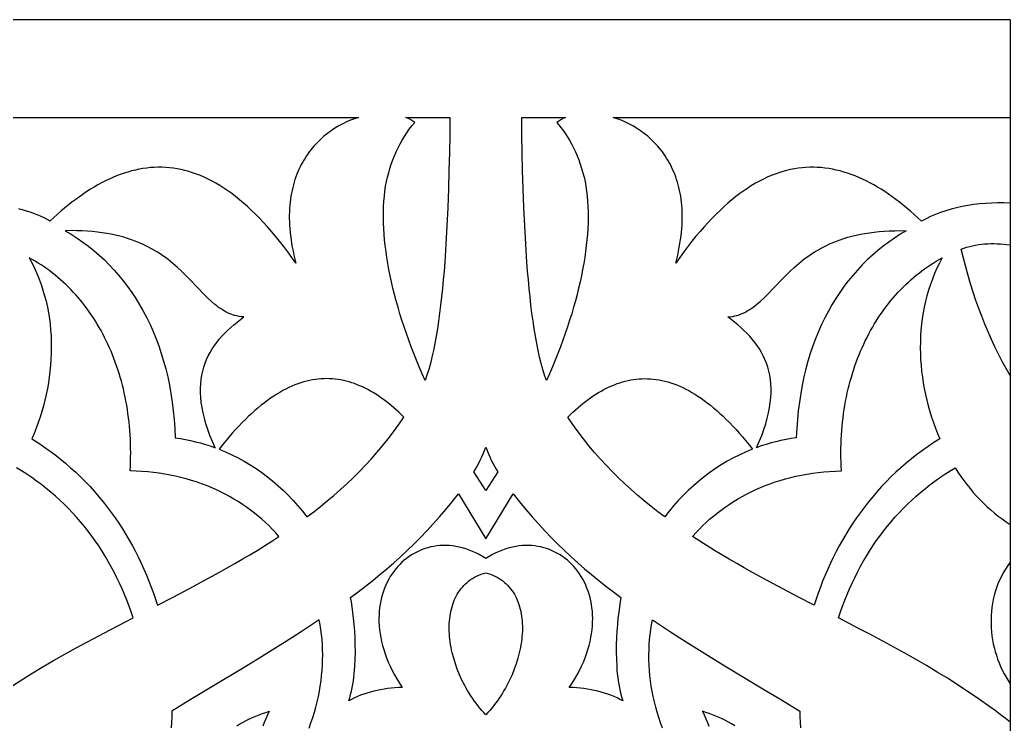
# Model space of a CAD drawing. Extents: x -53 to 63, y 97 to 137.
# Drawn here: x 32.19 to 63.41, y 114.6 to 136.79 of the extents above; entities that cross this region are included whole.
import ezdxf

# ---------------------------------------------------------------- set-up
doc = ezdxf.new("R2010")
doc.units = 0
doc.header["$MEASUREMENT"] = 0
doc.layers.get('0').update_dxf_attribs({"linetype": 'CONTINUOUS'})
doc.layers.add('LAYER_1', color=18, linetype='CONTINUOUS')

msp = doc.modelspace()

# ---------------------------------------------------------------- linework, layer by layer
msp.add_line((63.41, 136.793), (63.41, 96.793))
at = {"layer": 'LAYER_1'}
for points in [[(63.41, 136.793), (-31.258, 136.793), (-53.042, 136.793)], [(22.231, 133.715), (42.871, 133.715), (42.745, 133.674), (42.619, 133.626), (42.494, 133.573), (42.37, 133.514), (42.248, 133.448), (42.127, 133.376), (42.008, 133.298), (41.892, 133.213), (41.779, 133.122), (41.669, 133.025), (41.563, 132.921), (41.461, 132.81), (41.363, 132.693), (41.316, 132.632), (41.271, 132.569), (41.226, 132.504), (41.184, 132.438), (41.142, 132.37), (41.102, 132.3), (41.063, 132.229), (41.027, 132.156), (40.991, 132.081), (40.958, 132.004), (40.926, 131.926), (40.896, 131.846), (40.867, 131.764), (40.841, 131.681), (40.816, 131.595), (40.794, 131.508), (40.773, 131.419), (40.755, 131.328), (40.739, 131.236), (40.725, 131.141), (40.713, 131.045), (40.703, 130.947), (40.696, 130.847), (40.691, 130.746), (40.688, 130.642), (40.688, 130.537), (40.69, 130.43), (40.695, 130.32), (40.703, 130.209), (40.713, 130.097), (40.726, 129.982), (40.742, 129.865), (40.76, 129.747), (40.782, 129.626), (40.806, 129.504), (40.833, 129.38), (40.864, 129.253), (40.897, 129.125), (40.768, 129.306), (40.64, 129.482), (40.512, 129.651), (40.384, 129.813), (40.257, 129.97), (40.13, 130.122), (40.003, 130.267), (39.876, 130.406), (39.75, 130.54), (39.624, 130.667), (39.498, 130.789), (39.372, 130.906), (39.247, 131.017), (39.122, 131.122), (38.997, 131.222), (38.873, 131.316), (38.749, 131.405), (38.625, 131.489), (38.501, 131.568), (38.377, 131.641), (38.254, 131.709), (38.131, 131.772), (38.008, 131.83), (37.886, 131.882), (37.764, 131.93), (37.641, 131.973), (37.52, 132.011), (37.398, 132.044), (37.277, 132.073), (37.155, 132.096), (37.034, 132.115), (36.914, 132.13), (36.793, 132.14), (36.673, 132.145), (36.552, 132.146), (36.433, 132.142), (36.313, 132.134), (36.193, 132.122), (36.074, 132.105), (35.955, 132.085), (35.836, 132.06), (35.717, 132.031), (35.598, 131.997), (35.48, 131.96), (35.361, 131.919), (35.243, 131.874), (35.125, 131.825), (35.008, 131.772), (34.89, 131.716), (34.773, 131.656), (34.655, 131.592), (34.538, 131.524), (34.421, 131.453), (34.304, 131.379), (34.188, 131.301), (34.071, 131.219), (33.955, 131.135), (33.838, 131.047), (33.722, 130.955), (33.606, 130.861), (33.49, 130.763), (33.375, 130.662), (33.259, 130.558), (33.144, 130.451), (33.072, 130.491), (32.998, 130.528), (32.844, 130.601), (32.684, 130.668), (32.517, 130.729), (32.344, 130.785), (32.165, 130.836)], [(31.86, 115.742), (32.205, 115.964), (32.553, 116.18), (32.903, 116.391), (33.256, 116.598), (33.611, 116.8), (33.967, 116.998), (34.325, 117.192), (34.683, 117.384), (35.043, 117.574), (35.762, 117.948), (35.701, 118.134), (35.636, 118.319), (35.567, 118.502), (35.494, 118.683), (35.418, 118.862), (35.338, 119.039), (35.255, 119.213), (35.168, 119.386), (35.077, 119.556), (34.983, 119.723), (34.885, 119.889), (34.784, 120.051), (34.68, 120.212), (34.572, 120.369), (34.461, 120.524), (34.346, 120.676), (34.229, 120.825), (34.108, 120.971), (33.983, 121.115), (33.856, 121.255), (33.725, 121.392), (33.591, 121.526), (33.454, 121.657), (33.314, 121.784), (33.171, 121.908), (33.025, 122.028), (32.876, 122.145), (32.724, 122.258), (32.569, 122.368), (32.411, 122.474), (32.25, 122.576), (32.086, 122.674)], [(41.31, 114.47), (41.371, 114.637), (41.427, 114.803), (41.478, 114.97), (41.525, 115.136), (41.566, 115.302), (41.604, 115.468), (41.636, 115.634), (41.665, 115.799), (41.688, 115.964), (41.707, 116.129), (41.722, 116.293), (41.732, 116.456), (41.738, 116.619), (41.74, 116.781), (41.737, 116.942), (41.73, 117.102), (41.719, 117.261), (41.703, 117.419), (41.684, 117.576), (41.66, 117.732), (41.632, 117.887), (41.346, 117.694), (41.059, 117.505), (40.77, 117.318), (40.48, 117.134), (39.898, 116.771), (39.314, 116.415), (38.145, 115.712), (37.563, 115.359), (36.986, 115.003), (36.981, 114.831), (36.973, 114.658), (36.963, 114.486)], [(52.453, 114.47), (52.392, 114.637), (52.336, 114.803), (52.285, 114.97), (52.238, 115.136), (52.196, 115.302), (52.159, 115.468), (52.126, 115.634), (52.098, 115.799), (52.074, 115.964), (52.055, 116.129), (52.041, 116.293), (52.03, 116.456), (52.024, 116.619), (52.023, 116.781), (52.026, 116.942), (52.033, 117.102), (52.044, 117.261), (52.059, 117.419), (52.079, 117.576), (52.103, 117.732), (52.131, 117.887), (52.417, 117.694), (52.704, 117.505), (52.993, 117.318), (53.282, 117.134), (53.865, 116.771), (54.449, 116.415), (55.617, 115.712), (56.199, 115.359), (56.776, 115.003), (56.781, 114.831), (56.789, 114.658), (56.799, 114.486)], [(39.036, 114.545), (39.132, 114.603), (39.23, 114.658), (39.329, 114.711), (39.429, 114.761), (39.531, 114.808), (39.633, 114.852), (39.737, 114.894), (39.842, 114.933), (39.947, 114.969), (40.054, 115.002), (39.999, 114.886), (39.947, 114.769), (39.897, 114.653), (39.85, 114.536)], [(54.727, 114.545), (54.63, 114.603), (54.533, 114.658), (54.434, 114.711), (54.333, 114.761), (54.232, 114.808), (54.129, 114.852), (54.025, 114.894), (53.921, 114.933), (53.815, 114.969), (53.709, 115.002), (53.763, 114.886), (53.815, 114.769), (53.865, 114.653), (53.912, 114.536)]]:
    msp.add_lwpolyline(points, dxfattribs=at)
for points in [[(44.366, 133.715), (45.751, 133.715), (45.743, 133.171), (45.733, 132.612), (45.72, 132.04), (45.703, 131.462), (45.682, 130.88), (45.656, 130.298), (45.624, 129.721), (45.586, 129.154), (45.564, 128.874), (45.541, 128.599), (45.515, 128.328), (45.488, 128.061), (45.458, 127.8), (45.426, 127.545), (45.392, 127.296), (45.356, 127.054), (45.317, 126.819), (45.275, 126.592), (45.231, 126.374), (45.184, 126.164), (45.134, 125.964), (45.082, 125.774), (45.026, 125.595), (44.968, 125.426), (44.873, 125.641), (44.782, 125.855), (44.695, 126.068), (44.61, 126.28), (44.529, 126.491), (44.451, 126.701), (44.377, 126.91), (44.306, 127.118), (44.239, 127.324), (44.175, 127.53), (44.114, 127.733), (44.057, 127.936), (44.004, 128.136), (43.955, 128.335), (43.909, 128.533), (43.867, 128.728), (43.828, 128.922), (43.793, 129.113), (43.763, 129.303), (43.736, 129.491), (43.712, 129.676), (43.693, 129.859), (43.678, 130.04), (43.667, 130.219), (43.659, 130.395), (43.656, 130.568), (43.657, 130.739), (43.662, 130.907), (43.671, 131.073), (43.685, 131.235), (43.703, 131.395), (43.724, 131.552), (43.753, 131.695), (43.785, 131.836), (43.821, 131.975), (43.86, 132.112), (43.903, 132.247), (43.95, 132.38), (44.001, 132.51), (44.055, 132.637), (44.114, 132.762), (44.177, 132.884), (44.244, 133.003), (44.315, 133.119), (44.39, 133.233), (44.47, 133.342), (44.554, 133.449), (44.643, 133.552), (44.581, 133.599), (44.514, 133.642), (44.443, 133.68)], [(48.012, 133.715), (49.396, 133.715), (49.32, 133.68), (49.248, 133.642), (49.181, 133.599), (49.119, 133.552), (49.208, 133.449), (49.292, 133.342), (49.372, 133.233), (49.448, 133.119), (49.519, 133.003), (49.586, 132.884), (49.648, 132.762), (49.707, 132.637), (49.762, 132.51), (49.812, 132.38), (49.859, 132.247), (49.902, 132.112), (49.942, 131.975), (49.977, 131.836), (50.009, 131.695), (50.038, 131.552), (50.06, 131.395), (50.078, 131.235), (50.091, 131.073), (50.1, 130.907), (50.105, 130.739), (50.106, 130.568), (50.103, 130.395), (50.096, 130.219), (50.085, 130.04), (50.069, 129.859), (50.05, 129.676), (50.027, 129.491), (50, 129.303), (49.969, 129.113), (49.934, 128.922), (49.896, 128.728), (49.854, 128.533), (49.808, 128.335), (49.758, 128.136), (49.705, 127.936), (49.648, 127.733), (49.588, 127.53), (49.524, 127.324), (49.456, 127.118), (49.385, 126.91), (49.311, 126.701), (49.233, 126.491), (49.152, 126.28), (49.068, 126.068), (48.98, 125.855), (48.889, 125.641), (48.795, 125.426), (48.736, 125.595), (48.681, 125.774), (48.628, 125.964), (48.578, 126.164), (48.532, 126.374), (48.487, 126.592), (48.446, 126.819), (48.407, 127.054), (48.37, 127.296), (48.336, 127.545), (48.304, 127.8), (48.275, 128.061), (48.247, 128.328), (48.222, 128.599), (48.198, 128.874), (48.176, 129.154), (48.138, 129.721), (48.107, 130.298), (48.081, 130.88), (48.06, 131.462), (48.043, 132.04), (48.03, 132.612), (48.02, 133.171)], [(50.892, 133.715), (63.41, 133.715), (63.41, 131.017), (63.216, 131.024), (63.022, 131.025), (62.829, 131.019), (62.637, 131.008), (62.448, 130.991), (62.261, 130.968), (62.077, 130.939), (61.896, 130.906), (61.718, 130.866), (61.545, 130.822), (61.377, 130.772), (61.213, 130.718), (61.055, 130.658), (60.903, 130.594), (60.758, 130.525), (60.619, 130.451), (60.504, 130.558), (60.388, 130.662), (60.272, 130.763), (60.156, 130.861), (60.04, 130.955), (59.924, 131.047), (59.808, 131.135), (59.691, 131.219), (59.575, 131.301), (59.458, 131.379), (59.341, 131.453), (59.224, 131.524), (59.107, 131.592), (58.99, 131.656), (58.873, 131.716), (58.755, 131.772), (58.637, 131.825), (58.519, 131.874), (58.401, 131.919), (58.283, 131.96), (58.164, 131.997), (58.046, 132.031), (57.927, 132.06), (57.808, 132.085), (57.689, 132.105), (57.569, 132.122), (57.45, 132.134), (57.33, 132.142), (57.21, 132.146), (57.09, 132.145), (56.969, 132.14), (56.849, 132.13), (56.728, 132.115), (56.607, 132.096), (56.486, 132.073), (56.364, 132.044), (56.243, 132.011), (56.121, 131.973), (55.999, 131.93), (55.877, 131.882), (55.754, 131.83), (55.631, 131.772), (55.508, 131.709), (55.385, 131.641), (55.261, 131.568), (55.138, 131.489), (55.014, 131.405), (54.89, 131.316), (54.765, 131.222), (54.64, 131.122), (54.515, 131.017), (54.39, 130.906), (54.265, 130.789), (54.139, 130.667), (54.013, 130.54), (53.886, 130.406), (53.76, 130.267), (53.633, 130.122), (53.506, 129.97), (53.378, 129.813), (53.251, 129.651), (53.123, 129.482), (52.994, 129.306), (52.866, 129.125), (52.899, 129.253), (52.929, 129.38), (52.956, 129.504), (52.981, 129.626), (53.002, 129.747), (53.021, 129.865), (53.036, 129.982), (53.049, 130.097), (53.06, 130.209), (53.067, 130.32), (53.072, 130.43), (53.075, 130.537), (53.074, 130.642), (53.072, 130.746), (53.067, 130.847), (53.06, 130.947), (53.05, 131.045), (53.038, 131.141), (53.024, 131.236), (53.007, 131.328), (52.989, 131.419), (52.969, 131.508), (52.946, 131.595), (52.921, 131.681), (52.895, 131.764), (52.867, 131.846), (52.837, 131.926), (52.805, 132.005), (52.771, 132.081), (52.736, 132.156), (52.699, 132.229), (52.66, 132.3), (52.62, 132.37), (52.579, 132.438), (52.536, 132.504), (52.492, 132.569), (52.446, 132.632), (52.399, 132.693), (52.302, 132.81), (52.2, 132.921), (52.093, 133.025), (51.984, 133.122), (51.87, 133.213), (51.754, 133.298), (51.635, 133.376), (51.515, 133.448), (51.392, 133.514), (51.268, 133.573), (51.143, 133.626), (51.018, 133.674)], [(38.349, 123.309), (38.263, 123.506), (38.186, 123.698), (38.118, 123.883), (38.06, 124.063), (38.01, 124.238), (37.97, 124.408), (37.937, 124.573), (37.913, 124.732), (37.898, 124.887), (37.89, 125.037), (37.889, 125.183), (37.896, 125.325), (37.911, 125.462), (37.932, 125.595), (37.96, 125.723), (37.995, 125.848), (38.035, 125.97), (38.082, 126.087), (38.135, 126.202), (38.194, 126.312), (38.258, 126.42), (38.327, 126.525), (38.401, 126.626), (38.48, 126.725), (38.564, 126.821), (38.652, 126.914), (38.744, 127.005), (38.84, 127.094), (38.939, 127.18), (39.042, 127.265), (39.149, 127.347), (39.258, 127.428), (39.181, 127.436), (39.107, 127.447), (39.035, 127.462), (38.964, 127.48), (38.896, 127.501), (38.829, 127.526), (38.764, 127.553), (38.701, 127.584), (38.639, 127.617), (38.578, 127.653), (38.518, 127.691), (38.459, 127.732), (38.402, 127.775), (38.344, 127.82), (38.232, 127.917), (38.121, 128.021), (38.01, 128.13), (37.786, 128.365), (37.551, 128.613), (37.427, 128.739), (37.298, 128.866), (37.162, 128.992), (37.018, 129.117), (36.943, 129.178), (36.865, 129.239), (36.786, 129.298), (36.703, 129.357), (36.618, 129.415), (36.53, 129.471), (36.439, 129.526), (36.345, 129.579), (36.248, 129.631), (36.148, 129.681), (36.044, 129.73), (35.936, 129.776), (35.825, 129.82), (35.71, 129.862), (35.591, 129.901), (35.468, 129.939), (35.341, 129.973), (35.209, 130.005), (35.073, 130.034), (34.933, 130.06), (34.787, 130.083), (34.637, 130.103), (34.482, 130.119), (34.322, 130.132), (34.156, 130.141), (33.986, 130.147), (33.809, 130.149), (33.627, 130.147), (33.817, 130.034), (34.001, 129.914), (34.182, 129.789), (34.358, 129.657), (34.529, 129.519), (34.696, 129.375), (34.858, 129.225), (35.015, 129.07), (35.167, 128.908), (35.314, 128.74), (35.455, 128.566), (35.592, 128.387), (35.723, 128.202), (35.849, 128.011), (35.97, 127.814), (36.085, 127.611), (36.194, 127.403), (36.298, 127.189), (36.395, 126.97), (36.487, 126.745), (36.573, 126.514), (36.653, 126.278), (36.726, 126.037), (36.793, 125.79), (36.854, 125.538), (36.909, 125.28), (36.956, 125.017), (36.998, 124.749), (37.032, 124.475), (37.06, 124.197), (37.081, 123.913), (37.095, 123.624), (37.257, 123.599), (37.418, 123.57), (37.577, 123.536), (37.735, 123.499), (37.891, 123.458), (38.046, 123.412), (38.198, 123.363)], [(55.413, 123.309), (55.5, 123.506), (55.577, 123.698), (55.644, 123.883), (55.703, 124.063), (55.752, 124.238), (55.793, 124.408), (55.825, 124.573), (55.849, 124.732), (55.865, 124.887), (55.873, 125.037), (55.873, 125.183), (55.866, 125.325), (55.852, 125.462), (55.831, 125.595), (55.803, 125.723), (55.768, 125.848), (55.727, 125.97), (55.68, 126.087), (55.627, 126.202), (55.569, 126.312), (55.505, 126.42), (55.436, 126.525), (55.361, 126.626), (55.282, 126.725), (55.199, 126.821), (55.111, 126.914), (55.019, 127.005), (54.923, 127.094), (54.824, 127.18), (54.721, 127.265), (54.614, 127.347), (54.505, 127.428), (54.582, 127.436), (54.656, 127.447), (54.728, 127.462), (54.799, 127.48), (54.867, 127.501), (54.933, 127.526), (54.998, 127.553), (55.062, 127.584), (55.124, 127.617), (55.185, 127.653), (55.245, 127.691), (55.303, 127.732), (55.361, 127.775), (55.418, 127.82), (55.531, 127.917), (55.642, 128.021), (55.753, 128.13), (55.977, 128.365), (56.211, 128.613), (56.335, 128.739), (56.465, 128.866), (56.601, 128.992), (56.745, 129.117), (56.82, 129.178), (56.897, 129.239), (56.977, 129.298), (57.059, 129.357), (57.144, 129.415), (57.232, 129.471), (57.323, 129.526), (57.417, 129.579), (57.514, 129.631), (57.615, 129.681), (57.719, 129.73), (57.826, 129.776), (57.937, 129.82), (58.052, 129.862), (58.171, 129.901), (58.294, 129.939), (58.421, 129.973), (58.553, 130.005), (58.689, 130.034), (58.83, 130.06), (58.975, 130.083), (59.125, 130.103), (59.28, 130.119), (59.44, 130.132), (59.606, 130.141), (59.777, 130.147), (59.953, 130.149), (60.135, 130.147), (59.946, 130.034), (59.761, 129.914), (59.58, 129.789), (59.405, 129.657), (59.233, 129.519), (59.067, 129.375), (58.905, 129.225), (58.748, 129.07), (58.596, 128.908), (58.449, 128.74), (58.307, 128.566), (58.17, 128.387), (58.039, 128.202), (57.913, 128.011), (57.793, 127.814), (57.678, 127.611), (57.568, 127.403), (57.465, 127.189), (57.367, 126.97), (57.275, 126.745), (57.19, 126.514), (57.11, 126.278), (57.036, 126.037), (56.969, 125.79), (56.908, 125.538), (56.854, 125.28), (56.806, 125.017), (56.765, 124.749), (56.73, 124.475), (56.702, 124.197), (56.681, 123.913), (56.667, 123.624), (56.505, 123.599), (56.344, 123.57), (56.185, 123.536), (56.027, 123.499), (55.871, 123.458), (55.717, 123.412), (55.564, 123.363)], [(63.41, 129.699), (63.41, 125.584), (63.283, 125.806), (63.161, 126.03), (63.042, 126.258), (62.928, 126.489), (62.818, 126.724), (62.713, 126.962), (62.611, 127.204), (62.513, 127.449), (62.42, 127.699), (62.33, 127.952), (62.244, 128.21), (62.161, 128.473), (62.082, 128.74), (62.007, 129.011), (61.936, 129.287), (61.867, 129.569), (61.954, 129.6), (62.043, 129.628), (62.133, 129.653), (62.224, 129.675), (62.317, 129.694), (62.411, 129.709), (62.506, 129.722), (62.603, 129.731), (62.701, 129.737), (62.799, 129.741), (62.899, 129.741), (63, 129.738), (63.101, 129.733), (63.203, 129.724), (63.306, 129.713)], [(32.57, 123.586), (32.57, 123.586), (32.758, 123.468), (32.941, 123.346), (33.121, 123.22), (33.296, 123.091), (33.467, 122.957), (33.634, 122.82), (33.796, 122.679), (33.955, 122.534), (34.109, 122.387), (34.259, 122.236), (34.406, 122.082), (34.548, 121.925), (34.685, 121.765), (34.819, 121.602), (34.949, 121.437), (35.074, 121.27), (35.196, 121.1), (35.313, 120.927), (35.426, 120.753), (35.536, 120.576), (35.641, 120.398), (35.742, 120.218), (35.839, 120.036), (35.932, 119.853), (36.021, 119.668), (36.106, 119.482), (36.186, 119.294), (36.263, 119.106), (36.336, 118.917), (36.405, 118.726), (36.469, 118.535), (36.53, 118.344), (37.026, 118.601), (37.519, 118.859), (38.008, 119.12), (38.492, 119.385), (38.732, 119.519), (38.97, 119.655), (39.207, 119.793), (39.442, 119.932), (39.675, 120.073), (39.907, 120.216), (40.136, 120.362), (40.363, 120.51), (40.262, 120.623), (40.158, 120.734), (40.05, 120.843), (39.939, 120.949), (39.826, 121.052), (39.709, 121.152), (39.589, 121.25), (39.465, 121.344), (39.339, 121.436), (39.21, 121.524), (39.078, 121.61), (38.943, 121.692), (38.805, 121.771), (38.664, 121.847), (38.52, 121.92), (38.374, 121.989), (38.225, 122.054), (38.073, 122.116), (37.918, 122.175), (37.76, 122.229), (37.6, 122.28), (37.437, 122.327), (37.272, 122.371), (37.104, 122.41), (36.934, 122.446), (36.761, 122.477), (36.585, 122.504), (36.407, 122.527), (36.227, 122.546), (36.044, 122.561), (35.859, 122.571), (35.672, 122.577), (35.679, 122.722), (35.684, 122.866), (35.687, 123.009), (35.688, 123.151), (35.687, 123.292), (35.684, 123.432), (35.678, 123.572), (35.671, 123.71), (35.661, 123.847), (35.65, 123.983), (35.636, 124.118), (35.621, 124.252), (35.603, 124.385), (35.584, 124.517), (35.562, 124.648), (35.539, 124.778), (35.514, 124.906), (35.487, 125.033), (35.458, 125.159), (35.427, 125.284), (35.394, 125.408), (35.36, 125.53), (35.324, 125.651), (35.286, 125.771), (35.246, 125.889), (35.204, 126.006), (35.161, 126.122), (35.116, 126.236), (35.069, 126.349), (35.02, 126.461), (34.97, 126.571), (34.919, 126.68), (34.865, 126.787), (34.81, 126.893), (34.754, 126.998), (34.695, 127.1), (34.636, 127.202), (34.574, 127.301), (34.511, 127.4), (34.447, 127.496), (34.381, 127.591), (34.314, 127.685), (34.245, 127.776), (34.175, 127.866), (34.103, 127.955), (34.03, 128.042), (33.956, 128.127), (33.88, 128.21), (33.802, 128.291), (33.724, 128.371), (33.644, 128.449), (33.563, 128.525), (33.48, 128.6), (33.396, 128.672), (33.311, 128.743), (33.225, 128.812), (33.137, 128.879), (33.049, 128.944), (32.959, 129.007), (32.868, 129.068), (32.775, 129.127), (32.682, 129.184), (32.587, 129.239), (32.492, 129.292), (32.579, 129.129), (32.66, 128.963), (32.735, 128.794), (32.804, 128.623), (32.867, 128.451), (32.924, 128.276), (32.975, 128.1), (33.021, 127.922), (33.061, 127.742), (33.095, 127.562), (33.124, 127.38), (33.147, 127.197), (33.165, 127.014), (33.177, 126.83), (33.184, 126.645), (33.186, 126.46), (33.183, 126.275), (33.175, 126.09), (33.162, 125.905), (33.144, 125.721), (33.121, 125.536), (33.094, 125.353), (33.061, 125.17), (33.024, 124.988), (32.983, 124.808), (32.937, 124.628), (32.886, 124.45), (32.831, 124.274), (32.772, 124.099), (32.709, 123.926), (32.642, 123.756), (32.57, 123.587)], [(61.193, 123.586), (61.193, 123.586), (61.005, 123.468), (60.821, 123.346), (60.642, 123.22), (60.467, 123.091), (60.296, 122.957), (60.129, 122.82), (59.966, 122.679), (59.808, 122.534), (59.653, 122.387), (59.503, 122.236), (59.357, 122.082), (59.215, 121.925), (59.077, 121.765), (58.943, 121.602), (58.814, 121.437), (58.688, 121.27), (58.567, 121.1), (58.449, 120.927), (58.336, 120.753), (58.227, 120.576), (58.122, 120.398), (58.02, 120.218), (57.923, 120.036), (57.83, 119.853), (57.742, 119.668), (57.657, 119.482), (57.576, 119.294), (57.499, 119.106), (57.426, 118.917), (57.357, 118.726), (57.293, 118.535), (57.232, 118.344), (56.736, 118.601), (56.243, 118.859), (55.755, 119.12), (55.27, 119.385), (55.03, 119.519), (54.792, 119.655), (54.555, 119.793), (54.32, 119.932), (54.087, 120.073), (53.856, 120.216), (53.627, 120.362), (53.4, 120.51), (53.501, 120.623), (53.605, 120.734), (53.712, 120.843), (53.823, 120.949), (53.937, 121.052), (54.054, 121.152), (54.174, 121.25), (54.297, 121.344), (54.423, 121.436), (54.552, 121.524), (54.684, 121.61), (54.819, 121.692), (54.957, 121.771), (55.098, 121.847), (55.242, 121.92), (55.389, 121.989), (55.538, 122.054), (55.69, 122.116), (55.845, 122.175), (56.002, 122.229), (56.162, 122.28), (56.325, 122.327), (56.491, 122.371), (56.658, 122.41), (56.829, 122.446), (57.002, 122.477), (57.177, 122.504), (57.355, 122.527), (57.536, 122.546), (57.718, 122.561), (57.903, 122.571), (58.09, 122.577), (58.083, 122.722), (58.078, 122.866), (58.075, 123.009), (58.074, 123.151), (58.076, 123.292), (58.079, 123.432), (58.084, 123.572), (58.092, 123.71), (58.101, 123.847), (58.113, 123.983), (58.126, 124.118), (58.142, 124.252), (58.159, 124.385), (58.179, 124.517), (58.2, 124.648), (58.223, 124.778), (58.249, 124.906), (58.276, 125.033), (58.305, 125.159), (58.336, 125.284), (58.368, 125.408), (58.403, 125.53), (58.439, 125.651), (58.477, 125.771), (58.517, 125.889), (58.559, 126.006), (58.602, 126.122), (58.647, 126.236), (58.694, 126.349), (58.742, 126.461), (58.792, 126.571), (58.844, 126.68), (58.897, 126.787), (58.952, 126.893), (59.009, 126.998), (59.067, 127.1), (59.127, 127.202), (59.188, 127.301), (59.251, 127.4), (59.315, 127.496), (59.381, 127.591), (59.449, 127.685), (59.517, 127.776), (59.588, 127.866), (59.659, 127.955), (59.732, 128.042), (59.807, 128.127), (59.883, 128.21), (59.96, 128.291), (60.039, 128.371), (60.118, 128.449), (60.2, 128.525), (60.282, 128.6), (60.366, 128.672), (60.451, 128.743), (60.537, 128.812), (60.625, 128.879), (60.714, 128.944), (60.804, 129.007), (60.895, 129.068), (60.987, 129.127), (61.08, 129.184), (61.175, 129.239), (61.271, 129.292), (61.183, 129.129), (61.102, 128.963), (61.027, 128.794), (60.958, 128.623), (60.895, 128.451), (60.838, 128.276), (60.787, 128.1), (60.741, 127.922), (60.702, 127.742), (60.667, 127.562), (60.639, 127.38), (60.615, 127.197), (60.598, 127.014), (60.585, 126.83), (60.578, 126.645), (60.576, 126.46), (60.579, 126.275), (60.587, 126.09), (60.6, 125.905), (60.618, 125.721), (60.641, 125.536), (60.669, 125.353), (60.701, 125.17), (60.738, 124.988), (60.78, 124.808), (60.826, 124.628), (60.876, 124.45), (60.931, 124.274), (60.99, 124.099), (61.054, 123.926), (61.121, 123.756), (61.193, 123.587)], [(41.241, 121.126), (41.459, 121.291), (41.673, 121.459), (41.884, 121.631), (42.092, 121.807), (42.297, 121.987), (42.499, 122.171), (42.697, 122.359), (42.891, 122.552), (43.081, 122.749), (43.268, 122.951), (43.45, 123.158), (43.629, 123.371), (43.803, 123.588), (43.972, 123.811), (44.138, 124.04), (44.298, 124.275), (44.14, 124.426), (43.981, 124.569), (43.82, 124.703), (43.739, 124.766), (43.658, 124.827), (43.576, 124.885), (43.494, 124.941), (43.412, 124.995), (43.33, 125.046), (43.247, 125.094), (43.163, 125.14), (43.08, 125.183), (42.996, 125.223), (42.912, 125.261), (42.827, 125.295), (42.742, 125.328), (42.656, 125.357), (42.57, 125.383), (42.484, 125.406), (42.398, 125.427), (42.311, 125.444), (42.223, 125.459), (42.136, 125.47), (42.047, 125.478), (41.959, 125.483), (41.87, 125.485), (41.781, 125.484), (41.691, 125.479), (41.601, 125.471), (41.51, 125.46), (41.419, 125.446), (41.328, 125.428), (41.236, 125.406), (41.143, 125.381), (41.051, 125.353), (40.957, 125.321), (40.864, 125.286), (40.77, 125.247), (40.675, 125.204), (40.58, 125.157), (40.485, 125.107), (40.389, 125.053), (40.292, 124.995), (40.195, 124.934), (40.098, 124.868), (40, 124.799), (39.902, 124.725), (39.803, 124.648), (39.704, 124.567), (39.604, 124.481), (39.504, 124.392), (39.403, 124.298), (39.302, 124.2), (39.2, 124.098), (39.098, 123.992), (38.995, 123.881), (38.892, 123.766), (38.788, 123.647), (38.683, 123.523), (38.579, 123.395), (38.473, 123.262), (38.576, 123.221), (38.677, 123.178), (38.878, 123.086), (39.075, 122.988), (39.268, 122.882), (39.457, 122.77), (39.642, 122.651), (39.823, 122.526), (40, 122.394), (40.172, 122.256), (40.339, 122.112), (40.502, 121.962), (40.66, 121.806), (40.813, 121.644), (40.961, 121.477), (41.104, 121.304)], [(52.521, 121.126), (52.304, 121.291), (52.089, 121.459), (51.878, 121.631), (51.67, 121.807), (51.465, 121.987), (51.264, 122.171), (51.066, 122.359), (50.872, 122.552), (50.681, 122.749), (50.495, 122.951), (50.312, 123.158), (50.134, 123.371), (49.96, 123.588), (49.79, 123.811), (49.625, 124.04), (49.464, 124.275), (49.622, 124.426), (49.782, 124.569), (49.943, 124.703), (50.024, 124.766), (50.105, 124.827), (50.186, 124.885), (50.268, 124.941), (50.35, 124.995), (50.433, 125.046), (50.516, 125.094), (50.599, 125.14), (50.683, 125.183), (50.767, 125.223), (50.851, 125.261), (50.936, 125.295), (51.021, 125.328), (51.106, 125.357), (51.192, 125.383), (51.278, 125.406), (51.365, 125.427), (51.452, 125.444), (51.539, 125.459), (51.627, 125.47), (51.715, 125.478), (51.804, 125.483), (51.893, 125.485), (51.982, 125.484), (52.072, 125.479), (52.162, 125.471), (52.253, 125.46), (52.344, 125.446), (52.435, 125.428), (52.527, 125.406), (52.619, 125.381), (52.712, 125.353), (52.805, 125.321), (52.899, 125.286), (52.993, 125.247), (53.088, 125.204), (53.183, 125.157), (53.278, 125.107), (53.374, 125.053), (53.47, 124.995), (53.567, 124.934), (53.665, 124.868), (53.762, 124.799), (53.861, 124.725), (53.96, 124.648), (54.059, 124.567), (54.159, 124.481), (54.259, 124.392), (54.36, 124.298), (54.461, 124.2), (54.563, 124.098), (54.665, 123.992), (54.768, 123.881), (54.871, 123.766), (54.975, 123.647), (55.079, 123.523), (55.184, 123.395), (55.289, 123.262), (55.187, 123.221), (55.085, 123.178), (54.884, 123.086), (54.688, 122.988), (54.494, 122.882), (54.305, 122.77), (54.12, 122.651), (53.939, 122.526), (53.763, 122.394), (53.591, 122.256), (53.423, 122.112), (53.26, 121.962), (53.102, 121.806), (52.949, 121.644), (52.801, 121.477), (52.658, 121.304)], [(46.881, 121.957), (46.501, 122.548), (46.556, 122.637), (46.609, 122.729), (46.66, 122.823), (46.708, 122.92), (46.754, 123.019), (46.798, 123.12), (46.841, 123.223), (46.881, 123.327), (46.922, 123.223), (46.964, 123.12), (47.008, 123.019), (47.054, 122.92), (47.103, 122.823), (47.153, 122.729), (47.206, 122.637), (47.262, 122.548)], [(63.41, 120.894), (63.41, 119.707), (63.332, 119.596), (63.259, 119.484), (63.192, 119.369), (63.131, 119.253), (63.075, 119.135), (63.025, 119.015), (62.98, 118.893), (62.94, 118.771), (62.906, 118.647), (62.876, 118.522), (62.852, 118.397), (62.833, 118.27), (62.819, 118.144), (62.81, 118.017), (62.806, 117.89), (62.806, 117.762), (62.812, 117.636), (62.822, 117.509), (62.836, 117.383), (62.855, 117.257), (62.878, 117.133), (62.906, 117.009), (62.938, 116.887), (62.975, 116.766), (63.015, 116.646), (63.06, 116.528), (63.109, 116.412), (63.161, 116.297), (63.218, 116.185), (63.278, 116.075), (63.342, 115.968), (63.41, 115.863), (63.41, 114.658), (63.252, 114.782), (63.093, 114.904), (62.933, 115.024), (62.772, 115.143), (62.447, 115.374), (62.118, 115.599), (61.786, 115.818), (61.451, 116.031), (61.113, 116.239), (60.773, 116.443), (60.43, 116.641), (60.086, 116.836), (59.74, 117.028), (59.393, 117.216), (59.046, 117.402), (58.697, 117.585), (58, 117.948), (58.061, 118.134), (58.127, 118.319), (58.195, 118.502), (58.268, 118.683), (58.344, 118.862), (58.424, 119.039), (58.508, 119.213), (58.595, 119.386), (58.685, 119.556), (58.779, 119.723), (58.877, 119.889), (58.978, 120.051), (59.082, 120.212), (59.19, 120.369), (59.301, 120.524), (59.416, 120.676), (59.534, 120.825), (59.655, 120.971), (59.779, 121.115), (59.907, 121.255), (60.037, 121.392), (60.171, 121.526), (60.308, 121.657), (60.448, 121.784), (60.591, 121.908), (60.738, 122.028), (60.887, 122.145), (61.039, 122.258), (61.194, 122.368), (61.352, 122.474), (61.513, 122.576), (61.676, 122.674), (61.675, 122.674), (61.763, 122.538), (61.855, 122.404), (61.949, 122.273), (62.046, 122.146), (62.145, 122.021), (62.248, 121.9), (62.353, 121.782), (62.46, 121.668), (62.571, 121.557), (62.683, 121.45), (62.799, 121.347), (62.916, 121.248), (63.036, 121.153), (63.159, 121.063), (63.283, 120.976)], [(46.881, 119.819), (46.776, 119.884), (46.67, 119.943), (46.564, 119.996), (46.459, 120.043), (46.353, 120.085), (46.248, 120.121), (46.144, 120.152), (46.04, 120.177), (45.937, 120.198), (45.835, 120.213), (45.733, 120.223), (45.633, 120.228), (45.533, 120.228), (45.435, 120.223), (45.338, 120.213), (45.242, 120.199), (45.148, 120.18), (45.056, 120.157), (44.965, 120.13), (44.876, 120.098), (44.788, 120.062), (44.703, 120.021), (44.62, 119.977), (44.539, 119.929), (44.461, 119.877), (44.384, 119.821), (44.31, 119.761), (44.239, 119.698), (44.171, 119.632), (44.105, 119.561), (44.042, 119.488), (43.982, 119.411), (43.926, 119.331), (43.872, 119.248), (43.822, 119.162), (43.775, 119.073), (43.732, 118.981), (43.692, 118.887), (43.656, 118.79), (43.624, 118.69), (43.595, 118.588), (43.571, 118.483), (43.551, 118.376), (43.534, 118.267), (43.523, 118.156), (43.515, 118.043), (43.512, 117.927), (43.514, 117.81), (43.521, 117.691), (43.532, 117.57), (43.548, 117.448), (43.569, 117.324), (43.595, 117.199), (43.627, 117.073), (43.664, 116.945), (43.706, 116.816), (43.754, 116.685), (43.807, 116.554), (43.866, 116.422), (43.931, 116.289), (44.001, 116.156), (44.078, 116.021), (44.161, 115.886), (44.25, 115.751), (44.133, 115.747), (44.017, 115.739), (43.902, 115.729), (43.788, 115.716), (43.676, 115.701), (43.565, 115.682), (43.455, 115.66), (43.348, 115.636), (43.242, 115.608), (43.138, 115.578), (43.036, 115.544), (42.936, 115.507), (42.839, 115.467), (42.744, 115.423), (42.652, 115.377), (42.562, 115.327), (42.593, 115.428), (42.621, 115.531), (42.647, 115.636), (42.669, 115.743), (42.69, 115.852), (42.707, 115.962), (42.723, 116.074), (42.736, 116.186), (42.746, 116.299), (42.755, 116.413), (42.767, 116.641), (42.771, 116.868), (42.769, 117.093), (42.762, 117.314), (42.75, 117.529), (42.734, 117.736), (42.714, 117.933), (42.693, 118.119), (42.67, 118.292), (42.645, 118.451), (42.621, 118.592), (42.86, 118.769), (43.093, 118.948), (43.321, 119.128), (43.545, 119.31), (43.766, 119.495), (43.982, 119.683), (44.195, 119.874), (44.406, 120.07), (44.613, 120.271), (44.818, 120.477), (45.021, 120.688), (45.223, 120.906), (45.423, 121.131), (45.622, 121.363), (45.82, 121.603), (46.018, 121.852), (46.881, 120.436), (47.745, 121.852), (47.943, 121.603), (48.141, 121.363), (48.34, 121.131), (48.54, 120.906), (48.741, 120.688), (48.944, 120.477), (49.149, 120.271), (49.357, 120.07), (49.567, 119.874), (49.78, 119.683), (49.997, 119.495), (50.217, 119.31), (50.441, 119.128), (50.67, 118.948), (50.903, 118.769), (51.141, 118.592), (51.117, 118.451), (51.093, 118.292), (51.07, 118.119), (51.048, 117.933), (51.029, 117.736), (51.013, 117.529), (51, 117.314), (50.993, 117.093), (50.991, 116.868), (50.996, 116.641), (51.007, 116.413), (51.016, 116.299), (51.027, 116.186), (51.04, 116.074), (51.055, 115.962), (51.073, 115.852), (51.093, 115.743), (51.116, 115.636), (51.141, 115.531), (51.169, 115.428), (51.2, 115.327), (51.111, 115.377), (51.018, 115.423), (50.923, 115.467), (50.826, 115.507), (50.726, 115.544), (50.625, 115.578), (50.521, 115.608), (50.415, 115.636), (50.307, 115.66), (50.198, 115.682), (50.087, 115.701), (49.975, 115.716), (49.861, 115.729), (49.746, 115.739), (49.63, 115.747), (49.513, 115.751), (49.602, 115.886), (49.685, 116.021), (49.761, 116.156), (49.832, 116.289), (49.897, 116.422), (49.956, 116.554), (50.009, 116.685), (50.057, 116.816), (50.099, 116.945), (50.136, 117.073), (50.167, 117.199), (50.193, 117.324), (50.215, 117.448), (50.231, 117.57), (50.242, 117.691), (50.248, 117.81), (50.25, 117.927), (50.247, 118.043), (50.24, 118.156), (50.228, 118.267), (50.212, 118.376), (50.192, 118.483), (50.167, 118.588), (50.139, 118.69), (50.107, 118.79), (50.071, 118.887), (50.031, 118.981), (49.988, 119.073), (49.941, 119.162), (49.89, 119.248), (49.837, 119.331), (49.78, 119.411), (49.72, 119.488), (49.657, 119.561), (49.592, 119.632), (49.523, 119.698), (49.452, 119.761), (49.378, 119.821), (49.302, 119.877), (49.223, 119.929), (49.142, 119.977), (49.059, 120.021), (48.974, 120.062), (48.887, 120.098), (48.798, 120.13), (48.707, 120.157), (48.614, 120.18), (48.52, 120.199), (48.425, 120.213), (48.328, 120.223), (48.229, 120.228), (48.13, 120.228), (48.029, 120.223), (47.928, 120.213), (47.826, 120.198), (47.722, 120.177), (47.619, 120.152), (47.514, 120.121), (47.409, 120.085), (47.304, 120.043), (47.198, 119.996), (47.093, 119.943), (46.987, 119.884)], [(46.881, 114.89), (46.816, 114.96), (46.753, 115.032), (46.691, 115.106), (46.631, 115.181), (46.573, 115.257), (46.517, 115.334), (46.462, 115.412), (46.409, 115.492), (46.358, 115.572), (46.309, 115.654), (46.262, 115.736), (46.216, 115.819), (46.131, 115.986), (46.054, 116.156), (45.984, 116.327), (45.923, 116.5), (45.87, 116.673), (45.825, 116.845), (45.805, 116.931), (45.788, 117.017), (45.773, 117.103), (45.76, 117.188), (45.749, 117.272), (45.741, 117.356), (45.734, 117.44), (45.73, 117.522), (45.728, 117.604), (45.729, 117.685), (45.731, 117.766), (45.736, 117.845), (45.744, 117.923), (45.753, 118), (45.765, 118.076), (45.78, 118.15), (45.796, 118.223), (45.816, 118.295), (45.837, 118.365), (45.861, 118.434), (45.888, 118.501), (45.917, 118.567), (45.948, 118.63), (45.982, 118.692), (46.018, 118.752), (46.058, 118.81), (46.099, 118.865), (46.143, 118.919), (46.19, 118.97), (46.239, 119.019), (46.292, 119.066), (46.346, 119.111), (46.404, 119.152), (46.464, 119.192), (46.526, 119.228), (46.592, 119.262), (46.66, 119.293), (46.731, 119.321), (46.805, 119.347), (46.881, 119.369), (46.958, 119.347), (47.032, 119.321), (47.103, 119.293), (47.171, 119.262), (47.236, 119.228), (47.299, 119.192), (47.359, 119.152), (47.416, 119.111), (47.471, 119.066), (47.523, 119.019), (47.573, 118.97), (47.619, 118.919), (47.664, 118.865), (47.705, 118.81), (47.744, 118.752), (47.781, 118.692), (47.815, 118.63), (47.846, 118.567), (47.875, 118.501), (47.902, 118.434), (47.926, 118.365), (47.947, 118.295), (47.966, 118.223), (47.983, 118.15), (47.997, 118.076), (48.009, 118), (48.019, 117.923), (48.026, 117.845), (48.031, 117.766), (48.034, 117.685), (48.034, 117.604), (48.033, 117.522), (48.028, 117.44), (48.022, 117.356), (48.013, 117.272), (48.003, 117.188), (47.99, 117.103), (47.975, 117.017), (47.957, 116.931), (47.938, 116.845), (47.893, 116.673), (47.84, 116.5), (47.778, 116.327), (47.709, 116.156), (47.631, 115.986), (47.546, 115.819), (47.501, 115.736), (47.454, 115.654), (47.404, 115.572), (47.353, 115.492), (47.301, 115.412), (47.246, 115.334), (47.19, 115.257), (47.131, 115.181), (47.071, 115.106), (47.01, 115.032), (46.946, 114.96)]]:
    msp.add_lwpolyline(points, close=True, dxfattribs=at)

doc.saveas('drawing.dxf')
